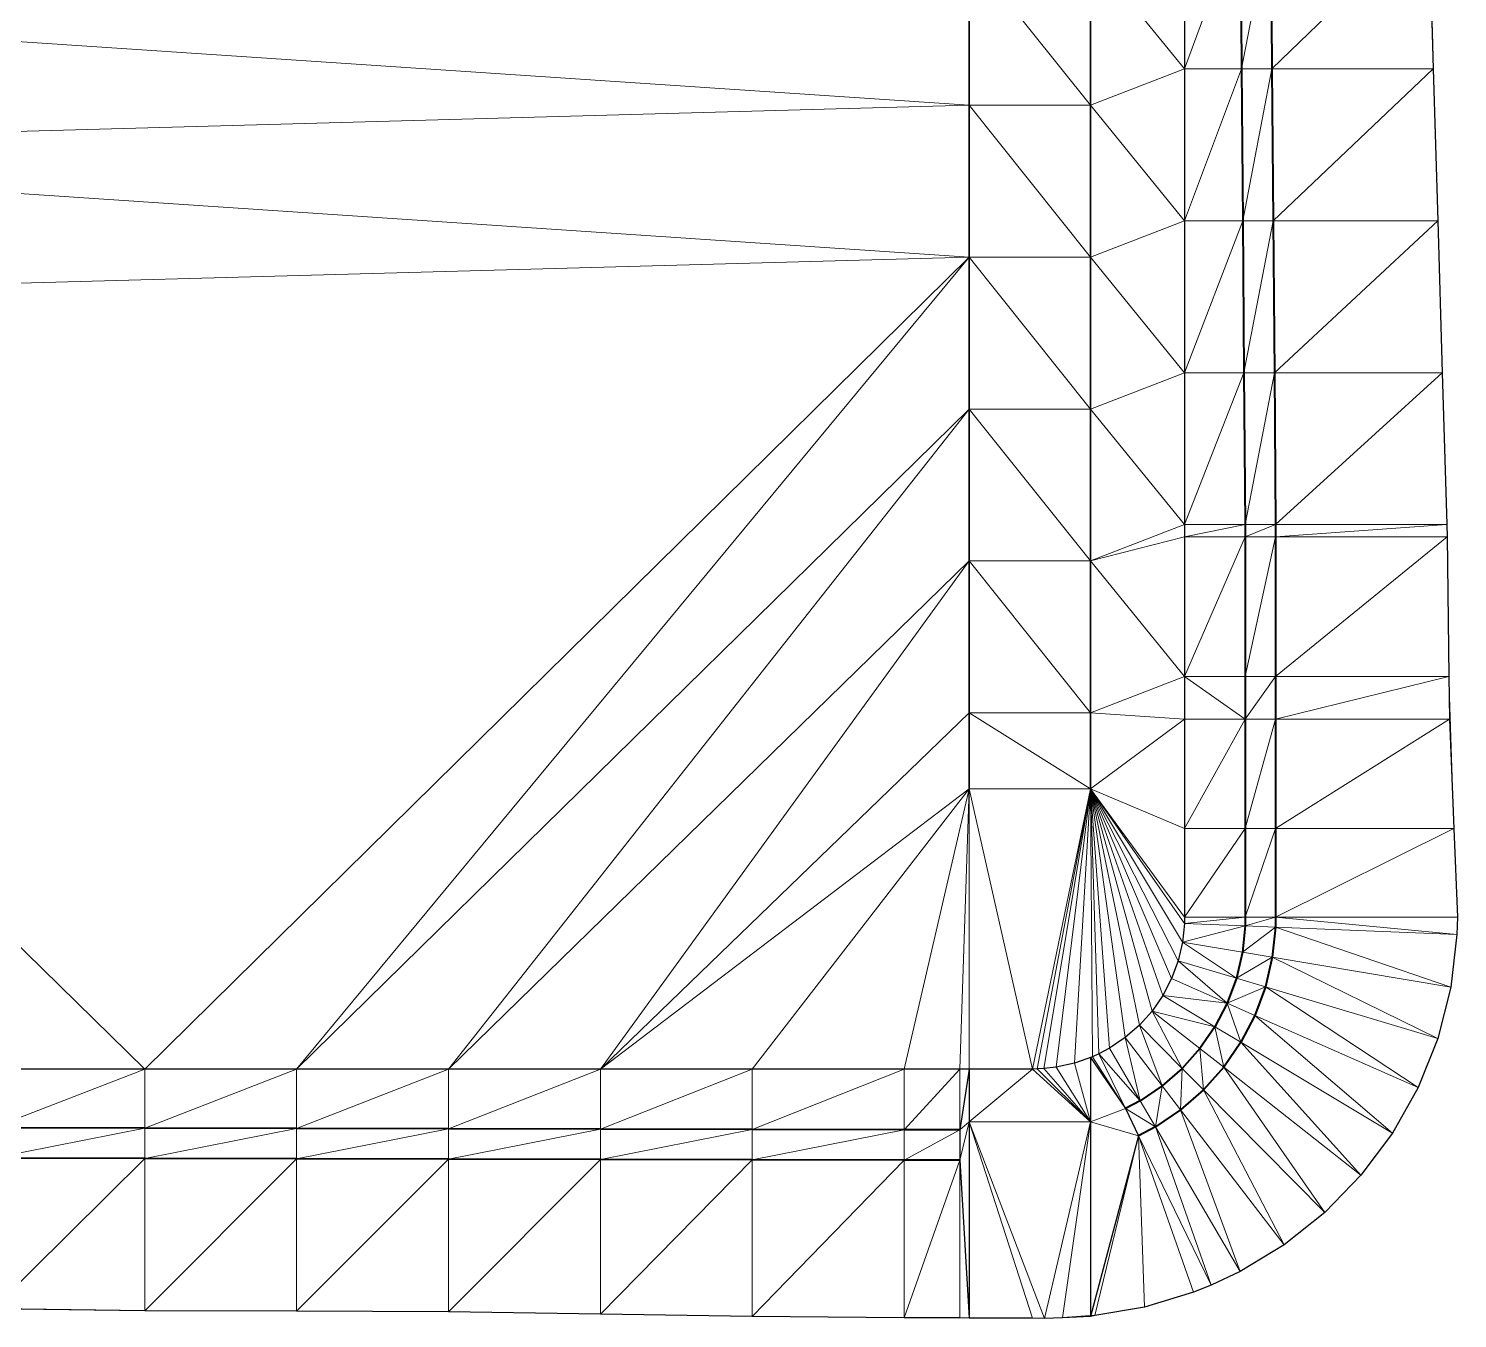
# Model space of a CAD drawing. Header units: metres. Extents: x 246428 to 246884, y 7418966 to 7419490.
# Drawn here: x 246791.67 to 246838.7, y 7419228.68 to 7419271.14 of the extents above; entities that cross this region are included whole.
import ezdxf

# ---------------------------------------------------------------- set-up
doc = ezdxf.new("R2010")
doc.units = ezdxf.units.M
doc.linetypes.add('blank name', pattern=[0])
doc.linetypes.add('HIDDEN', pattern=[9.525, 6.35, -3.175])
doc.layers.add('_12D_UNMAPPED', color=7, linetype='Continuous')
for name, color, linetype, lineweight in [('BATTER', 250, 'HIDDEN', 25), ('DRAINAGE_SWALE', 7, 'CHANNEL_DASHDOT_X4', 40), ('GRADELINES', 250, 'HIDDEN', 25), ('MISC_PATHS', 7, 'Continuous', 35)]:
    doc.layers.add(name, color=color, linetype=linetype, lineweight=lineweight)
doc.styles.get("Standard").update_dxf_attribs({"font": 'romans.shx', "width": 0.65})
doc.linetypes.add('CHANNEL_DASHDOT_X4', pattern='A,6,-1,1,-1,0.004,[">",Standard,S=4,R=0,X=0,Y=-1.7144],0.004,1,-1,6,-1,1,-1', length=20.008)

msp = doc.modelspace()

# ---------------------------------------------------------------- linework, layer by layer
at = {"layer": '_12D_UNMAPPED', "color": 3, "linetype": 'blank name', "lineweight": 0}
for points in [[(246826.627, 7419273.614, 35.783), (246829.719, 7419274.81, 35.758), (246829.719, 7419269.81, 35.733)], [(246829.719, 7419269.81, 35.733), (246829.719, 7419274.81, 35.758), (246831.558, 7419274.81, 35.298)], [(246829.719, 7419269.81, 35.733), (246831.558, 7419274.81, 35.298), (246831.598, 7419269.81, 35.263)], [(246831.598, 7419269.81, 35.263), (246831.558, 7419274.81, 35.298), (246832.558, 7419274.81, 35.278)], [(246831.598, 7419269.81, 35.263), (246832.558, 7419274.81, 35.278), (246832.598, 7419269.81, 35.243)], [(246832.598, 7419269.81, 35.243), (246832.558, 7419274.81, 35.278), (246837.758, 7419274.81, 36.578)], [(246832.598, 7419269.81, 35.243), (246837.758, 7419274.81, 36.578), (246837.906, 7419269.81, 36.57)], [(246769.788, 7419272.162, 34.762), (246822.627, 7419273.614, 35.743), (246822.627, 7419268.614, 35.718)], [(246826.627, 7419273.614, 35.783), (246826.627, 7419268.614, 35.758), (246822.627, 7419273.614, 35.743)], [(246822.627, 7419273.614, 35.743), (246826.627, 7419268.614, 35.758), (246822.627, 7419268.614, 35.718)], [(246826.627, 7419268.614, 35.758), (246826.627, 7419273.614, 35.783), (246829.719, 7419269.81, 35.733)], [(246769.747, 7419267.162, 34.737), (246769.788, 7419272.162, 34.762), (246822.627, 7419268.614, 35.718)], [(246826.627, 7419268.614, 35.758), (246829.719, 7419269.81, 35.733), (246829.719, 7419264.81, 35.708)], [(246829.719, 7419264.81, 35.708), (246829.719, 7419269.81, 35.733), (246831.598, 7419269.81, 35.263)], [(246829.719, 7419264.81, 35.708), (246831.598, 7419269.81, 35.263), (246831.637, 7419264.81, 35.228)], [(246831.637, 7419264.81, 35.228), (246831.598, 7419269.81, 35.263), (246832.598, 7419269.81, 35.243)], [(246831.637, 7419264.81, 35.228), (246832.598, 7419269.81, 35.243), (246832.637, 7419264.81, 35.208)], [(246832.637, 7419264.81, 35.208), (246832.598, 7419269.81, 35.243), (246837.906, 7419269.81, 36.57)], [(246832.637, 7419264.81, 35.208), (246837.906, 7419269.81, 36.57), (246838.054, 7419264.81, 36.563)], [(246769.747, 7419267.162, 34.737), (246822.627, 7419268.614, 35.718), (246822.627, 7419263.614, 35.693)], [(246826.627, 7419268.614, 35.758), (246826.627, 7419263.614, 35.733), (246822.627, 7419268.614, 35.718)], [(246822.627, 7419268.614, 35.718), (246826.627, 7419263.614, 35.733), (246822.627, 7419263.614, 35.693)], [(246826.627, 7419263.614, 35.733), (246826.627, 7419268.614, 35.758), (246829.719, 7419264.81, 35.708)], [(246769.706, 7419262.162, 34.712), (246769.747, 7419267.162, 34.737), (246822.627, 7419263.614, 35.693)], [(246829.719, 7419259.81, 35.683), (246826.627, 7419263.614, 35.733), (246829.719, 7419264.81, 35.708)], [(246829.719, 7419259.81, 35.683), (246829.719, 7419264.81, 35.708), (246831.637, 7419264.81, 35.228)], [(246831.676, 7419259.81, 35.194), (246829.719, 7419259.81, 35.683), (246831.637, 7419264.81, 35.228)], [(246831.676, 7419259.81, 35.194), (246831.637, 7419264.81, 35.228), (246832.637, 7419264.81, 35.208)], [(246832.676, 7419259.81, 35.174), (246831.676, 7419259.81, 35.194), (246832.637, 7419264.81, 35.208)], [(246832.676, 7419259.81, 35.174), (246832.637, 7419264.81, 35.208), (246838.054, 7419264.81, 36.563)], [(246838.201, 7419259.81, 36.555), (246832.676, 7419259.81, 35.174), (246838.054, 7419264.81, 36.563)], [(246795.493, 7419236.889, 34.907), (246769.706, 7419262.162, 34.712), (246822.627, 7419263.614, 35.693)], [(246800.493, 7419236.889, 34.99), (246795.493, 7419236.889, 34.907), (246822.627, 7419263.614, 35.693)], [(246822.627, 7419258.614, 35.668), (246800.493, 7419236.889, 34.99), (246822.627, 7419263.614, 35.693)], [(246826.627, 7419258.614, 35.708), (246822.627, 7419258.614, 35.668), (246822.627, 7419263.614, 35.693)], [(246826.627, 7419263.614, 35.733), (246826.627, 7419258.614, 35.708), (246822.627, 7419263.614, 35.693)], [(246829.719, 7419259.81, 35.683), (246826.627, 7419258.614, 35.708), (246826.627, 7419263.614, 35.733)], [(246795.493, 7419236.889, 34.907), (246790.493, 7419236.889, 34.825), (246769.706, 7419262.162, 34.712)], [(246826.627, 7419258.614, 35.708), (246829.719, 7419259.81, 35.683), (246829.719, 7419254.81, 35.658)], [(246829.719, 7419254.81, 35.658), (246829.719, 7419259.81, 35.683), (246831.676, 7419259.81, 35.194)], [(246829.719, 7419254.81, 35.658), (246831.676, 7419259.81, 35.194), (246831.716, 7419254.81, 35.159)], [(246831.716, 7419254.81, 35.159), (246831.676, 7419259.81, 35.194), (246832.676, 7419259.81, 35.174)], [(246831.716, 7419254.81, 35.159), (246832.676, 7419259.81, 35.174), (246832.716, 7419254.81, 35.139)], [(246832.716, 7419254.81, 35.139), (246832.676, 7419259.81, 35.174), (246838.201, 7419259.81, 36.555)], [(246832.716, 7419254.81, 35.139), (246838.201, 7419259.81, 36.555), (246838.349, 7419254.81, 36.547)], [(246805.493, 7419236.889, 35.072), (246800.493, 7419236.889, 34.99), (246822.627, 7419258.614, 35.668)], [(246805.493, 7419236.889, 35.072), (246822.627, 7419258.614, 35.668), (246822.627, 7419253.614, 35.643)], [(246826.627, 7419258.614, 35.708), (246826.627, 7419253.614, 35.683), (246822.627, 7419258.614, 35.668)], [(246822.627, 7419258.614, 35.668), (246826.627, 7419253.614, 35.683), (246822.627, 7419253.614, 35.643)], [(246826.627, 7419253.614, 35.683), (246826.627, 7419258.614, 35.708), (246829.719, 7419254.81, 35.658)], [(246826.627, 7419253.614, 35.683), (246829.719, 7419254.81, 35.658), (246829.719, 7419254.407, 35.656)], [(246829.719, 7419254.407, 35.656), (246829.719, 7419254.81, 35.658), (246831.716, 7419254.81, 35.159)], [(246829.719, 7419254.407, 35.656), (246831.716, 7419254.81, 35.159), (246831.719, 7419254.407, 35.156)], [(246831.719, 7419254.407, 35.156), (246831.716, 7419254.81, 35.159), (246832.716, 7419254.81, 35.139)], [(246831.719, 7419254.407, 35.156), (246832.716, 7419254.81, 35.139), (246832.719, 7419254.407, 35.136)], [(246832.719, 7419254.407, 35.136), (246832.716, 7419254.81, 35.139), (246838.349, 7419254.81, 36.547)], [(246832.719, 7419254.406, 35.136), (246832.719, 7419254.407, 35.136), (246838.349, 7419254.81, 36.547)], [(246832.719, 7419254.406, 35.136), (246838.349, 7419254.81, 36.547), (246838.362, 7419254.407, 36.547)], [(246838.362, 7419254.407, 36.547), (246838.349, 7419254.81, 36.547), (246838.362, 7419254.406, 36.547)], [(246826.627, 7419253.614, 35.683), (246829.719, 7419254.407, 35.656), (246829.719, 7419254.406, 35.656)], [(246826.627, 7419253.614, 35.683), (246829.719, 7419254.406, 35.656), (246829.719, 7419249.81, 35.633)], [(246829.719, 7419254.406, 35.656), (246831.719, 7419254.407, 35.156), (246831.719, 7419254.406, 35.156)], [(246829.719, 7419254.406, 35.656), (246829.719, 7419254.407, 35.656), (246831.719, 7419254.407, 35.156)], [(246829.719, 7419249.81, 35.633), (246829.719, 7419254.406, 35.656), (246831.719, 7419254.406, 35.156)], [(246829.719, 7419249.81, 35.633), (246831.719, 7419254.406, 35.156), (246831.719, 7419249.81, 35.133)], [(246831.719, 7419254.406, 35.156), (246832.719, 7419254.407, 35.136), (246832.719, 7419254.406, 35.136)], [(246831.719, 7419254.406, 35.156), (246831.719, 7419254.407, 35.156), (246832.719, 7419254.407, 35.136)], [(246831.719, 7419249.81, 35.133), (246831.719, 7419254.406, 35.156), (246832.719, 7419254.406, 35.136)], [(246831.719, 7419249.81, 35.133), (246832.719, 7419254.406, 35.136), (246832.719, 7419249.81, 35.113)], [(246832.719, 7419254.406, 35.136), (246838.362, 7419254.407, 36.547), (246838.362, 7419254.406, 36.547)], [(246832.719, 7419249.81, 35.113), (246832.719, 7419254.406, 35.136), (246838.362, 7419254.406, 36.547)], [(246832.719, 7419249.81, 35.113), (246838.362, 7419254.406, 36.547), (246838.425, 7419249.81, 36.539)], [(246810.493, 7419236.889, 35.155), (246805.493, 7419236.889, 35.072), (246822.627, 7419253.614, 35.643)], [(246810.493, 7419236.889, 35.155), (246822.627, 7419253.614, 35.643), (246822.627, 7419248.614, 35.618)], [(246822.627, 7419253.614, 35.643), (246826.627, 7419248.614, 35.658), (246822.627, 7419248.614, 35.618)], [(246826.627, 7419253.614, 35.683), (246826.627, 7419248.614, 35.658), (246822.627, 7419253.614, 35.643)], [(246826.627, 7419248.614, 35.658), (246826.627, 7419253.614, 35.683), (246829.719, 7419249.81, 35.633)], [(246826.627, 7419248.614, 35.658), (246829.719, 7419249.81, 35.633), (246829.719, 7419248.406, 35.626)], [(246829.719, 7419248.406, 35.626), (246829.719, 7419249.81, 35.633), (246831.719, 7419248.406, 35.126)], [(246829.719, 7419249.81, 35.633), (246831.719, 7419249.81, 35.133), (246831.719, 7419248.406, 35.126)], [(246831.719, 7419248.406, 35.126), (246831.719, 7419249.81, 35.133), (246832.719, 7419249.81, 35.113)], [(246831.719, 7419248.406, 35.126), (246832.719, 7419249.81, 35.113), (246832.719, 7419248.406, 35.106)], [(246832.719, 7419248.406, 35.106), (246832.719, 7419249.81, 35.113), (246838.425, 7419249.81, 36.539)], [(246832.719, 7419248.406, 35.106), (246838.425, 7419249.81, 36.539), (246838.444, 7419248.406, 36.537)], [(246838.444, 7419248.406, 36.537), (246838.425, 7419249.81, 36.539), (246838.587, 7419244.81, 36.514)], [(246810.493, 7419236.889, 35.155), (246822.627, 7419248.614, 35.618), (246822.627, 7419246.11, 35.605)], [(246826.627, 7419248.614, 35.658), (246826.627, 7419246.11, 35.645), (246822.627, 7419248.614, 35.618)], [(246822.627, 7419248.614, 35.618), (246826.627, 7419246.11, 35.645), (246822.627, 7419246.11, 35.605)], [(246826.627, 7419246.11, 35.645), (246826.627, 7419248.614, 35.658), (246829.719, 7419248.406, 35.626)], [(246826.627, 7419246.11, 35.645), (246829.719, 7419248.406, 35.626), (246829.719, 7419244.81, 35.567)], [(246829.719, 7419244.81, 35.567), (246829.719, 7419248.406, 35.626), (246831.719, 7419248.406, 35.126)], [(246829.719, 7419244.81, 35.567), (246831.719, 7419248.406, 35.126), (246831.719, 7419244.81, 35.067)], [(246831.719, 7419244.81, 35.067), (246831.719, 7419248.406, 35.126), (246832.719, 7419248.406, 35.106)], [(246831.719, 7419244.81, 35.067), (246832.719, 7419248.406, 35.106), (246832.719, 7419244.81, 35.047)], [(246832.719, 7419244.81, 35.047), (246832.719, 7419248.406, 35.106), (246838.444, 7419248.406, 36.537)], [(246832.719, 7419244.81, 35.047), (246838.444, 7419248.406, 36.537), (246838.587, 7419244.81, 36.514)], [(246815.493, 7419236.889, 35.237), (246810.493, 7419236.889, 35.155), (246822.627, 7419246.11, 35.605)], [(246815.493, 7419236.889, 35.237), (246822.627, 7419246.11, 35.605), (246822.627, 7419246.11, 35.605)], [(246820.493, 7419236.889, 35.319), (246815.493, 7419236.889, 35.237), (246822.627, 7419246.11, 35.605)], [(246822.327, 7419236.889, 35.35), (246820.493, 7419236.889, 35.319), (246822.627, 7419246.11, 35.605)], [(246822.627, 7419236.889, 35.355), (246822.327, 7419236.889, 35.35), (246822.627, 7419246.11, 35.605)], [(246822.327, 7419236.889, 35.35), (246822.327, 7419236.889, 35.35), (246822.627, 7419246.11, 35.605)], [(246826.627, 7419246.11, 35.645), (246826.627, 7419246.11, 35.645), (246822.627, 7419246.11, 35.605)], [(246822.627, 7419246.11, 35.605), (246826.627, 7419246.11, 35.645), (246822.627, 7419246.11, 35.605)], [(246826.627, 7419246.11, 35.645), (246824.719, 7419236.889, 35.389), (246822.627, 7419246.11, 35.605)], [(246824.719, 7419236.889, 35.389), (246822.627, 7419236.889, 35.355), (246822.627, 7419246.11, 35.605)], [(246824.868, 7419236.892, 35.392), (246824.719, 7419236.889, 35.389), (246826.627, 7419246.11, 35.645)], [(246825.09, 7419236.903, 35.395), (246824.868, 7419236.892, 35.392), (246826.627, 7419246.11, 35.645)], [(246825.09, 7419236.903, 35.395), (246825.09, 7419236.903, 35.395), (246826.627, 7419246.11, 35.645)], [(246825.49, 7419236.949, 35.402), (246825.09, 7419236.903, 35.395), (246826.627, 7419246.11, 35.645)], [(246826.1, 7419237.084, 35.412), (246825.49, 7419236.949, 35.402), (246826.627, 7419246.11, 35.645)], [(246826.689, 7419237.294, 35.422), (246826.1, 7419237.084, 35.412), (246826.627, 7419246.11, 35.645)], [(246829.005, 7419239.315, 35.474), (246828.651, 7419238.8, 35.464), (246826.627, 7419246.11, 35.645)], [(246829.715, 7419241.685, 35.515), (246829.65, 7419241.064, 35.505), (246826.627, 7419246.11, 35.645)], [(246829.65, 7419241.064, 35.505), (246829.509, 7419240.455, 35.495), (246826.627, 7419246.11, 35.645)], [(246829.509, 7419240.455, 35.495), (246829.293, 7419239.869, 35.484), (246826.627, 7419246.11, 35.645)], [(246829.293, 7419239.869, 35.484), (246829.005, 7419239.315, 35.474), (246826.627, 7419246.11, 35.645)], [(246828.651, 7419238.8, 35.464), (246828.235, 7419238.334, 35.453), (246826.627, 7419246.11, 35.645)], [(246828.235, 7419238.334, 35.453), (246827.764, 7419237.924, 35.443), (246826.627, 7419246.11, 35.645)], [(246827.764, 7419237.924, 35.443), (246827.246, 7419237.575, 35.433), (246826.627, 7419246.11, 35.645)], [(246827.246, 7419237.575, 35.433), (246826.901, 7419237.391, 35.426), (246826.627, 7419246.11, 35.645)], [(246826.901, 7419237.391, 35.426), (246826.901, 7419237.391, 35.426), (246826.627, 7419246.11, 35.645)], [(246829.719, 7419241.889, 35.518), (246829.715, 7419241.685, 35.515), (246826.627, 7419246.11, 35.645)], [(246826.901, 7419237.391, 35.426), (246826.689, 7419237.294, 35.422), (246826.627, 7419246.11, 35.645)], [(246829.719, 7419241.889, 35.518), (246826.627, 7419246.11, 35.645), (246829.719, 7419244.81, 35.567)], [(246826.627, 7419246.11, 35.645), (246826.627, 7419246.11, 35.645), (246829.719, 7419244.81, 35.567)], [(246829.719, 7419241.889, 35.518), (246829.719, 7419244.81, 35.567), (246831.719, 7419244.81, 35.067)], [(246831.719, 7419241.889, 35.018), (246829.719, 7419241.889, 35.518), (246831.719, 7419244.81, 35.067)], [(246831.719, 7419241.889, 35.018), (246831.719, 7419244.81, 35.067), (246832.719, 7419244.81, 35.047)], [(246832.719, 7419241.889, 34.998), (246831.719, 7419241.889, 35.018), (246832.719, 7419244.81, 35.047)], [(246838.702, 7419241.889, 36.494), (246832.719, 7419241.889, 34.998), (246838.587, 7419244.81, 36.514)], [(246832.719, 7419241.889, 34.998), (246832.719, 7419244.81, 35.047), (246838.587, 7419244.81, 36.514)], [(246829.65, 7419241.064, 35.505), (246829.715, 7419241.685, 35.515), (246831.713, 7419241.603, 35.015)], [(246829.65, 7419241.064, 35.505), (246831.713, 7419241.603, 35.015), (246831.623, 7419240.733, 35.005)], [(246829.715, 7419241.685, 35.515), (246831.719, 7419241.889, 35.018), (246831.713, 7419241.603, 35.015)], [(246829.715, 7419241.685, 35.515), (246829.719, 7419241.889, 35.518), (246831.719, 7419241.889, 35.018)], [(246831.623, 7419240.733, 35.005), (246831.713, 7419241.603, 35.015), (246832.712, 7419241.562, 34.995)], [(246831.623, 7419240.733, 35.005), (246832.712, 7419241.562, 34.995), (246832.609, 7419240.568, 34.985)], [(246831.713, 7419241.603, 35.015), (246831.719, 7419241.889, 35.018), (246832.719, 7419241.889, 34.998)], [(246831.713, 7419241.603, 35.015), (246832.719, 7419241.889, 34.998), (246832.712, 7419241.562, 34.995)], [(246832.609, 7419240.568, 34.985), (246832.712, 7419241.562, 34.995), (246838.484, 7419239.584, 36.474)], [(246832.712, 7419241.562, 34.995), (246832.719, 7419241.889, 34.998), (246838.687, 7419241.318, 36.49)], [(246832.712, 7419241.562, 34.995), (246838.687, 7419241.318, 36.49), (246838.484, 7419239.584, 36.474)], [(246832.719, 7419241.889, 34.998), (246838.702, 7419241.889, 36.494), (246838.687, 7419241.318, 36.49)], [(246829.509, 7419240.455, 35.495), (246829.65, 7419241.064, 35.505), (246831.425, 7419239.882, 34.995)], [(246829.65, 7419241.064, 35.505), (246831.623, 7419240.733, 35.005), (246831.425, 7419239.882, 34.995)], [(246831.425, 7419239.882, 34.995), (246831.623, 7419240.733, 35.005), (246832.609, 7419240.568, 34.985)], [(246831.425, 7419239.882, 34.995), (246832.609, 7419240.568, 34.985), (246832.383, 7419239.595, 34.975)], [(246832.383, 7419239.595, 34.975), (246832.609, 7419240.568, 34.985), (246838.055, 7419237.897, 36.455)], [(246832.609, 7419240.568, 34.985), (246838.484, 7419239.584, 36.474), (246838.055, 7419237.897, 36.455)], [(246829.293, 7419239.869, 35.484), (246829.509, 7419240.455, 35.495), (246831.122, 7419239.061, 34.984)], [(246829.509, 7419240.455, 35.495), (246831.425, 7419239.882, 34.995), (246831.122, 7419239.061, 34.984)], [(246829.005, 7419239.315, 35.474), (246829.293, 7419239.869, 35.484), (246831.122, 7419239.061, 34.984)], [(246831.122, 7419239.061, 34.984), (246831.425, 7419239.882, 34.995), (246832.383, 7419239.595, 34.975)], [(246831.122, 7419239.061, 34.984), (246832.383, 7419239.595, 34.975), (246832.037, 7419238.657, 34.964)], [(246832.037, 7419238.657, 34.964), (246832.383, 7419239.595, 34.975), (246837.408, 7419236.285, 36.432)], [(246832.383, 7419239.595, 34.975), (246838.055, 7419237.897, 36.455), (246837.408, 7419236.285, 36.432)], [(246828.651, 7419238.8, 35.464), (246829.005, 7419239.315, 35.474), (246830.72, 7419238.285, 34.974)], [(246829.005, 7419239.315, 35.474), (246831.122, 7419239.061, 34.984), (246830.72, 7419238.285, 34.974)], [(246828.235, 7419238.334, 35.453), (246828.651, 7419238.8, 35.464), (246829.641, 7419236.912, 34.953)], [(246828.651, 7419238.8, 35.464), (246830.72, 7419238.285, 34.974), (246830.224, 7419237.565, 34.964)], [(246828.651, 7419238.8, 35.464), (246830.224, 7419237.565, 34.964), (246829.641, 7419236.912, 34.953)], [(246830.72, 7419238.285, 34.974), (246831.122, 7419239.061, 34.984), (246831.577, 7419237.77, 34.954)], [(246831.122, 7419239.061, 34.984), (246832.037, 7419238.657, 34.964), (246831.577, 7419237.77, 34.954)], [(246831.577, 7419237.77, 34.954), (246832.037, 7419238.657, 34.964), (246836.56, 7419234.777, 36.407)], [(246832.037, 7419238.657, 34.964), (246837.408, 7419236.285, 36.432), (246836.56, 7419234.777, 36.407)], [(246827.764, 7419237.924, 35.443), (246828.235, 7419238.334, 35.453), (246828.983, 7419236.338, 34.943)], [(246828.235, 7419238.334, 35.453), (246829.641, 7419236.912, 34.953), (246828.983, 7419236.338, 34.943)], [(246830.224, 7419237.565, 34.964), (246830.72, 7419238.285, 34.974), (246831.01, 7419236.947, 34.944)], [(246830.72, 7419238.285, 34.974), (246831.577, 7419237.77, 34.954), (246831.01, 7419236.947, 34.944)], [(246827.246, 7419237.575, 35.433), (246827.764, 7419237.924, 35.443), (246828.257, 7419235.849, 34.933)], [(246827.764, 7419237.924, 35.443), (246828.983, 7419236.338, 34.943), (246828.257, 7419235.849, 34.933)], [(246831.01, 7419236.947, 34.944), (246831.577, 7419237.77, 34.954), (246835.528, 7419233.398, 36.38)], [(246831.577, 7419237.77, 34.954), (246836.56, 7419234.777, 36.407), (246835.528, 7419233.398, 36.38)], [(246826.689, 7419237.294, 35.422), (246826.627, 7419237.268, 35.421), (246826.1, 7419237.084, 35.412)], [(246826.1, 7419237.084, 35.412), (246826.627, 7419237.268, 35.421), (246826.627, 7419235.152, 35.459)], [(246826.627, 7419237.268, 35.421), (246826.689, 7419237.294, 35.422), (246827.774, 7419235.591, 34.926)], [(246826.627, 7419235.152, 35.459), (246826.627, 7419237.268, 35.421), (246827.774, 7419235.591, 34.926)], [(246826.689, 7419237.294, 35.422), (246826.901, 7419237.391, 35.426), (246827.774, 7419235.591, 34.926)], [(246826.901, 7419237.391, 35.426), (246827.246, 7419237.575, 35.433), (246828.257, 7419235.849, 34.933)], [(246826.901, 7419237.391, 35.426), (246826.901, 7419237.391, 35.426), (246827.774, 7419235.591, 34.926)], [(246826.901, 7419237.391, 35.426), (246828.257, 7419235.849, 34.933), (246827.774, 7419235.591, 34.926)], [(246829.641, 7419236.912, 34.953), (246830.224, 7419237.565, 34.964), (246830.345, 7419236.201, 34.933)], [(246830.224, 7419237.565, 34.964), (246831.01, 7419236.947, 34.944), (246830.345, 7419236.201, 34.933)], [(246790.493, 7419236.889, 34.825), (246795.493, 7419236.889, 34.907), (246790.493, 7419234.959, 34.342)], [(246795.493, 7419236.889, 34.907), (246795.493, 7419234.948, 34.422), (246790.493, 7419234.959, 34.342)], [(246795.493, 7419234.948, 34.422), (246795.493, 7419236.889, 34.907), (246800.493, 7419236.889, 34.99)], [(246795.493, 7419234.948, 34.422), (246800.493, 7419236.889, 34.99), (246800.493, 7419234.936, 34.501)], [(246800.493, 7419236.889, 34.99), (246805.493, 7419236.889, 35.072), (246800.493, 7419234.936, 34.501)], [(246805.493, 7419236.889, 35.072), (246805.493, 7419234.925, 34.581), (246800.493, 7419234.936, 34.501)], [(246805.493, 7419236.889, 35.072), (246810.493, 7419236.889, 35.155), (246805.493, 7419234.925, 34.581)], [(246810.493, 7419236.889, 35.155), (246810.493, 7419234.913, 34.661), (246805.493, 7419234.925, 34.581)], [(246810.493, 7419234.913, 34.661), (246810.493, 7419236.889, 35.155), (246815.493, 7419236.889, 35.237)], [(246810.493, 7419234.913, 34.661), (246815.493, 7419236.889, 35.237), (246815.493, 7419234.902, 34.74)], [(246815.493, 7419236.889, 35.237), (246820.493, 7419236.889, 35.319), (246815.493, 7419234.902, 34.74)], [(246820.493, 7419236.889, 35.319), (246820.493, 7419234.89, 34.82), (246815.493, 7419234.902, 34.74)], [(246820.493, 7419236.889, 35.319), (246822.327, 7419236.889, 35.35), (246820.493, 7419234.89, 34.82)], [(246822.327, 7419236.889, 35.35), (246822.327, 7419234.886, 34.849), (246820.493, 7419234.89, 34.82)], [(246822.327, 7419234.886, 34.849), (246822.327, 7419236.889, 35.35), (246822.627, 7419236.889, 35.355)], [(246822.327, 7419234.886, 34.849), (246822.327, 7419236.889, 35.35), (246822.327, 7419236.889, 35.35)], [(246822.327, 7419234.886, 34.849), (246822.627, 7419236.889, 35.355), (246822.627, 7419235.154, 35.459)], [(246822.627, 7419235.154, 35.459), (246824.719, 7419236.889, 35.389), (246826.627, 7419235.152, 35.459)], [(246822.627, 7419236.889, 35.355), (246824.719, 7419236.889, 35.389), (246822.627, 7419235.154, 35.459)], [(246824.719, 7419236.889, 35.389), (246824.868, 7419236.892, 35.392), (246826.627, 7419235.152, 35.459)], [(246824.868, 7419236.892, 35.392), (246825.09, 7419236.903, 35.395), (246826.627, 7419235.152, 35.459)], [(246825.09, 7419236.903, 35.395), (246825.49, 7419236.949, 35.402), (246826.627, 7419235.152, 35.459)], [(246825.09, 7419236.903, 35.395), (246825.09, 7419236.903, 35.395), (246826.627, 7419235.152, 35.459)], [(246825.49, 7419236.949, 35.402), (246826.1, 7419237.084, 35.412), (246826.627, 7419235.152, 35.459)], [(246828.983, 7419236.338, 34.943), (246829.641, 7419236.912, 34.953), (246829.592, 7419235.544, 34.923)], [(246829.641, 7419236.912, 34.953), (246830.345, 7419236.201, 34.933), (246829.592, 7419235.544, 34.923)], [(246830.345, 7419236.201, 34.933), (246831.01, 7419236.947, 34.944), (246834.333, 7419232.169, 36.351)], [(246831.01, 7419236.947, 34.944), (246835.528, 7419233.398, 36.38), (246834.333, 7419232.169, 36.351)], [(246828.257, 7419235.849, 34.933), (246828.983, 7419236.338, 34.943), (246828.763, 7419234.986, 34.913)], [(246828.983, 7419236.338, 34.943), (246829.592, 7419235.544, 34.923), (246828.763, 7419234.986, 34.913)], [(246827.774, 7419235.591, 34.926), (246828.257, 7419235.849, 34.933), (246828.763, 7419234.986, 34.913)], [(246829.592, 7419235.544, 34.923), (246830.345, 7419236.201, 34.933), (246832.998, 7419231.108, 36.321)], [(246830.345, 7419236.201, 34.933), (246834.333, 7419232.169, 36.351), (246832.998, 7419231.108, 36.321)], [(246826.627, 7419235.152, 35.459), (246827.774, 7419235.591, 34.926), (246828.21, 7419234.691, 34.906)], [(246827.774, 7419235.591, 34.926), (246828.763, 7419234.986, 34.913), (246828.21, 7419234.691, 34.906)], [(246828.763, 7419234.986, 34.913), (246829.592, 7419235.544, 34.923), (246831.549, 7419230.23, 36.291)], [(246829.592, 7419235.544, 34.923), (246832.998, 7419231.108, 36.321), (246831.549, 7419230.23, 36.291)], [(246790.493, 7419234.959, 34.342), (246795.493, 7419234.948, 34.422), (246790.493, 7419233.959, 34.322)], [(246795.493, 7419234.948, 34.422), (246795.493, 7419233.948, 34.402), (246790.493, 7419233.959, 34.322)], [(246795.493, 7419233.948, 34.402), (246795.493, 7419234.948, 34.422), (246800.493, 7419234.936, 34.501)], [(246795.493, 7419233.948, 34.402), (246800.493, 7419234.936, 34.501), (246800.493, 7419233.936, 34.481)], [(246800.493, 7419234.936, 34.501), (246805.493, 7419234.925, 34.581), (246800.493, 7419233.936, 34.481)], [(246805.493, 7419234.925, 34.581), (246805.493, 7419233.925, 34.561), (246800.493, 7419233.936, 34.481)], [(246805.493, 7419234.925, 34.581), (246810.493, 7419234.913, 34.661), (246805.493, 7419233.925, 34.561)], [(246810.493, 7419234.913, 34.661), (246810.493, 7419233.913, 34.641), (246805.493, 7419233.925, 34.561)], [(246810.493, 7419233.913, 34.641), (246810.493, 7419234.913, 34.661), (246815.493, 7419234.902, 34.74)], [(246810.493, 7419233.913, 34.641), (246815.493, 7419234.902, 34.74), (246815.493, 7419233.902, 34.72)], [(246815.493, 7419234.902, 34.74), (246820.493, 7419234.89, 34.82), (246815.493, 7419233.902, 34.72)], [(246820.493, 7419234.89, 34.82), (246820.493, 7419233.89, 34.8), (246815.493, 7419233.902, 34.72)], [(246820.493, 7419234.89, 34.82), (246822.327, 7419234.886, 34.849), (246820.493, 7419233.89, 34.8)], [(246822.327, 7419234.886, 34.849), (246822.327, 7419233.886, 34.829), (246820.493, 7419233.89, 34.8)], [(246822.327, 7419233.886, 34.829), (246822.327, 7419234.886, 34.849), (246822.627, 7419235.154, 35.459)], [(246822.627, 7419228.689, 36.132), (246822.327, 7419233.886, 34.829), (246822.627, 7419235.154, 35.459)], [(246825.114, 7419228.681, 36.172), (246822.627, 7419235.154, 35.459), (246826.627, 7419235.152, 35.459)], [(246825.114, 7419228.681, 36.172), (246824.719, 7419228.685, 36.166), (246822.627, 7419235.154, 35.459)], [(246822.627, 7419235.154, 35.459), (246824.719, 7419228.685, 36.166), (246822.627, 7419228.689, 36.132)], [(246825.7, 7419228.697, 36.182), (246825.114, 7419228.681, 36.172), (246826.627, 7419235.152, 35.459)], [(246825.7, 7419228.697, 36.182), (246825.7, 7419228.697, 36.182), (246826.627, 7419235.152, 35.459)], [(246825.7, 7419228.697, 36.182), (246826.627, 7419235.152, 35.459), (246826.627, 7419228.749, 36.2)], [(246826.627, 7419228.749, 36.2), (246826.627, 7419235.152, 35.459), (246828.21, 7419234.691, 34.906)], [(246828.21, 7419234.691, 34.906), (246828.763, 7419234.986, 34.913), (246830.594, 7419229.777, 36.272)], [(246828.763, 7419234.986, 34.913), (246831.549, 7419230.23, 36.291), (246830.594, 7419229.777, 36.272)], [(246826.767, 7419228.773, 36.201), (246826.627, 7419228.749, 36.2), (246828.21, 7419234.691, 34.906)], [(246826.767, 7419228.773, 36.201), (246828.21, 7419234.691, 34.906), (246828.407, 7419229.057, 36.23)], [(246828.21, 7419234.691, 34.906), (246830.594, 7419229.777, 36.272), (246830.594, 7419229.777, 36.272)], [(246828.21, 7419234.691, 34.906), (246830.594, 7419229.777, 36.272), (246830.01, 7419229.544, 36.26)], [(246828.21, 7419234.691, 34.906), (246830.01, 7419229.544, 36.26), (246828.407, 7419229.057, 36.23)], [(246795.493, 7419233.948, 34.402), (246790.493, 7419229.002, 35.562), (246790.493, 7419233.959, 34.322)], [(246795.493, 7419228.93, 35.656), (246790.493, 7419229.002, 35.562), (246795.493, 7419233.948, 34.402)], [(246795.493, 7419228.93, 35.656), (246795.493, 7419233.948, 34.402), (246800.493, 7419233.936, 34.481)], [(246800.493, 7419228.915, 35.737), (246795.493, 7419228.93, 35.656), (246800.493, 7419233.936, 34.481)], [(246805.493, 7419233.925, 34.561), (246800.493, 7419228.915, 35.737), (246800.493, 7419233.936, 34.481)], [(246805.493, 7419228.901, 35.817), (246800.493, 7419228.915, 35.737), (246805.493, 7419233.925, 34.561)], [(246810.493, 7419233.913, 34.641), (246805.493, 7419228.901, 35.817), (246805.493, 7419233.925, 34.561)], [(246810.493, 7419228.824, 35.913), (246805.493, 7419228.901, 35.817), (246810.493, 7419233.913, 34.641)], [(246810.493, 7419228.824, 35.913), (246810.493, 7419233.913, 34.641), (246815.493, 7419233.902, 34.72)], [(246815.493, 7419228.746, 36.009), (246810.493, 7419228.824, 35.913), (246815.493, 7419233.902, 34.72)], [(246820.493, 7419233.89, 34.8), (246815.493, 7419228.746, 36.009), (246815.493, 7419233.902, 34.72)], [(246820.493, 7419228.706, 36.096), (246815.493, 7419228.746, 36.009), (246820.493, 7419233.89, 34.8)], [(246822.327, 7419233.886, 34.829), (246820.493, 7419228.706, 36.096), (246820.493, 7419233.89, 34.8)], [(246822.327, 7419228.697, 36.126), (246820.493, 7419228.706, 36.096), (246822.327, 7419233.886, 34.829)], [(246822.327, 7419228.697, 36.126), (246822.327, 7419228.697, 36.126), (246822.327, 7419233.886, 34.829)], [(246822.327, 7419228.697, 36.126), (246822.327, 7419233.886, 34.829), (246822.627, 7419228.689, 36.132)], [(246820.493, 7419228.706, 36.096), (246822.327, 7419228.697, 36.126), (246822.627, 7419228.689, 36.132)], [(246822.327, 7419228.697, 36.126), (246822.327, 7419228.697, 36.126), (246822.627, 7419228.689, 36.132)], [(246824.719, 7419228.685, 36.166), (246825.114, 7419228.681, 36.172), (246822.627, 7419228.689, 36.132)], [(246825.7, 7419228.697, 36.182), (246825.7, 7419228.697, 36.182), (246825.114, 7419228.681, 36.172)]]:
    msp.add_3dface(points, dxfattribs=at)
at = {"layer": 'BATTER'}
for points in [[(246829.719, 7419274.81, 35.758), (246829.719, 7419269.81, 35.733), (246829.719, 7419264.81, 35.708), (246829.719, 7419259.81, 35.683), (246829.719, 7419254.81, 35.658), (246829.719, 7419254.407, 35.656), (246829.719, 7419254.406, 35.656), (246829.719, 7419249.81, 35.633), (246829.719, 7419248.406, 35.626), (246829.719, 7419244.81, 35.567), (246829.719, 7419241.889, 35.518), (246829.715, 7419241.685, 35.515), (246829.65, 7419241.064, 35.505), (246829.509, 7419240.455, 35.495), (246829.293, 7419239.869, 35.484), (246829.005, 7419239.315, 35.474), (246828.651, 7419238.8, 35.464), (246828.235, 7419238.334, 35.453), (246827.764, 7419237.924, 35.443), (246827.246, 7419237.575, 35.433), (246826.901, 7419237.391, 35.426), (246826.901, 7419237.391, 35.426), (246826.689, 7419237.294, 35.422), (246826.1, 7419237.084, 35.412), (246825.49, 7419236.949, 35.402), (246825.09, 7419236.903, 35.395), (246825.09, 7419236.903, 35.395), (246824.868, 7419236.892, 35.392), (246824.719, 7419236.889, 35.389), (246822.327, 7419236.889, 35.35), (246822.327, 7419236.889, 35.35), (246820.493, 7419236.889, 35.319), (246815.493, 7419236.889, 35.237), (246810.493, 7419236.889, 35.155), (246805.493, 7419236.889, 35.072), (246800.493, 7419236.889, 34.99), (246795.493, 7419236.889, 34.907), (246790.493, 7419236.889, 34.825)], [(246837.758, 7419274.81, 36.578), (246837.906, 7419269.81, 36.57), (246838.054, 7419264.81, 36.563), (246838.201, 7419259.81, 36.555), (246838.349, 7419254.81, 36.547), (246838.362, 7419254.407, 36.547), (246838.362, 7419254.406, 36.547), (246838.425, 7419249.81, 36.539), (246838.444, 7419248.406, 36.537), (246838.587, 7419244.81, 36.514), (246838.702, 7419241.889, 36.494), (246838.687, 7419241.318, 36.49), (246838.484, 7419239.584, 36.474), (246838.055, 7419237.897, 36.455), (246837.408, 7419236.285, 36.432), (246836.56, 7419234.777, 36.407), (246835.528, 7419233.398, 36.38), (246834.333, 7419232.169, 36.351), (246832.998, 7419231.108, 36.321), (246831.549, 7419230.23, 36.291), (246830.594, 7419229.777, 36.272), (246830.594, 7419229.777, 36.272), (246830.01, 7419229.544, 36.26), (246828.407, 7419229.057, 36.23), (246826.767, 7419228.773, 36.201), (246825.7, 7419228.697, 36.182), (246825.7, 7419228.697, 36.182), (246825.114, 7419228.681, 36.172), (246824.719, 7419228.685, 36.166), (246822.327, 7419228.697, 36.126), (246822.327, 7419228.697, 36.126), (246820.493, 7419228.706, 36.096), (246815.493, 7419228.746, 36.009), (246810.493, 7419228.824, 35.913), (246805.493, 7419228.901, 35.817), (246800.493, 7419228.915, 35.737), (246795.493, 7419228.93, 35.656), (246790.493, 7419229.002, 35.562)]]:
    msp.add_polyline3d(points, dxfattribs=at)
at = {"layer": 'DRAINAGE_SWALE'}
for points in [[(246831.558, 7419274.81, 35.298), (246831.598, 7419269.81, 35.263), (246831.637, 7419264.81, 35.228), (246831.676, 7419259.81, 35.194), (246831.716, 7419254.81, 35.159), (246831.719, 7419254.407, 35.156), (246831.719, 7419254.406, 35.156), (246831.719, 7419249.81, 35.133), (246831.719, 7419248.406, 35.126), (246831.719, 7419244.81, 35.067), (246831.719, 7419241.889, 35.018), (246831.713, 7419241.603, 35.015), (246831.623, 7419240.733, 35.005), (246831.425, 7419239.882, 34.995), (246831.122, 7419239.061, 34.984), (246830.72, 7419238.285, 34.974), (246830.224, 7419237.565, 34.964), (246829.641, 7419236.912, 34.953), (246828.983, 7419236.338, 34.943), (246828.257, 7419235.849, 34.933), (246827.774, 7419235.591, 34.926)], [(246832.558, 7419274.81, 35.278), (246832.598, 7419269.81, 35.243), (246832.637, 7419264.81, 35.208), (246832.676, 7419259.81, 35.174), (246832.716, 7419254.81, 35.139), (246832.719, 7419254.407, 35.136), (246832.719, 7419254.406, 35.136), (246832.719, 7419249.81, 35.113), (246832.719, 7419248.406, 35.106), (246832.719, 7419244.81, 35.047), (246832.719, 7419241.889, 34.998), (246832.712, 7419241.562, 34.995), (246832.609, 7419240.568, 34.985), (246832.383, 7419239.595, 34.975), (246832.037, 7419238.657, 34.964), (246831.577, 7419237.77, 34.954), (246831.01, 7419236.947, 34.944), (246830.345, 7419236.201, 34.933), (246829.592, 7419235.544, 34.923), (246828.763, 7419234.986, 34.913), (246828.21, 7419234.691, 34.906)], [(246822.327, 7419234.886, 34.849), (246820.493, 7419234.89, 34.82), (246815.493, 7419234.902, 34.74), (246810.493, 7419234.913, 34.661), (246805.493, 7419234.925, 34.581), (246800.493, 7419234.936, 34.501), (246795.493, 7419234.948, 34.422), (246790.493, 7419234.959, 34.342)], [(246822.327, 7419233.886, 34.829), (246820.493, 7419233.89, 34.8), (246815.493, 7419233.902, 34.72), (246810.493, 7419233.913, 34.641), (246805.493, 7419233.925, 34.561), (246800.493, 7419233.936, 34.481), (246795.493, 7419233.948, 34.402), (246790.493, 7419233.959, 34.322)]]:
    msp.add_polyline3d(points, dxfattribs=at)
at = {"layer": 'GRADELINES'}
for points in [[(246826.627, 7419237.268, 35.421), (246826.627, 7419235.152, 35.459), (246826.627, 7419235.152, 35.459), (246826.627, 7419228.749, 36.2)], [(246826.627, 7419237.268, 35.421), (246827.774, 7419235.591, 34.926), (246828.21, 7419234.691, 34.906), (246826.627, 7419228.749, 36.2)], [(246822.627, 7419236.889, 35.355), (246822.327, 7419234.886, 34.849), (246822.327, 7419233.886, 34.829), (246822.627, 7419228.689, 36.132)], [(246822.627, 7419236.889, 35.355), (246822.627, 7419235.154, 35.459), (246822.627, 7419235.154, 35.459), (246822.627, 7419228.689, 36.132)]]:
    msp.add_polyline3d(points, dxfattribs=at)
at = {"layer": 'MISC_PATHS'}
for points in [[(246822.627, 7419313.614, 35.943), (246822.627, 7419308.614, 35.918), (246822.627, 7419303.614, 35.893), (246822.627, 7419298.614, 35.868), (246822.627, 7419293.614, 35.843), (246822.627, 7419288.614, 35.818), (246822.627, 7419283.614, 35.793), (246822.627, 7419278.614, 35.768), (246822.627, 7419273.614, 35.743), (246822.627, 7419268.614, 35.718), (246822.627, 7419263.614, 35.693), (246822.627, 7419258.614, 35.668), (246822.627, 7419253.614, 35.643), (246822.627, 7419248.614, 35.618), (246822.627, 7419246.11, 35.605), (246822.627, 7419246.11, 35.605)], [(246826.627, 7419313.614, 35.983), (246826.627, 7419308.614, 35.958), (246826.627, 7419303.614, 35.933), (246826.627, 7419298.614, 35.908), (246826.627, 7419293.614, 35.883), (246826.627, 7419288.614, 35.858), (246826.627, 7419283.614, 35.833), (246826.627, 7419278.614, 35.808), (246826.627, 7419273.614, 35.783), (246826.627, 7419268.614, 35.758), (246826.627, 7419263.614, 35.733), (246826.627, 7419258.614, 35.708), (246826.627, 7419253.614, 35.683), (246826.627, 7419248.614, 35.658), (246826.627, 7419246.11, 35.645), (246826.627, 7419246.11, 35.645)]]:
    msp.add_polyline3d(points, dxfattribs=at)

doc.saveas('drawing.dxf')
